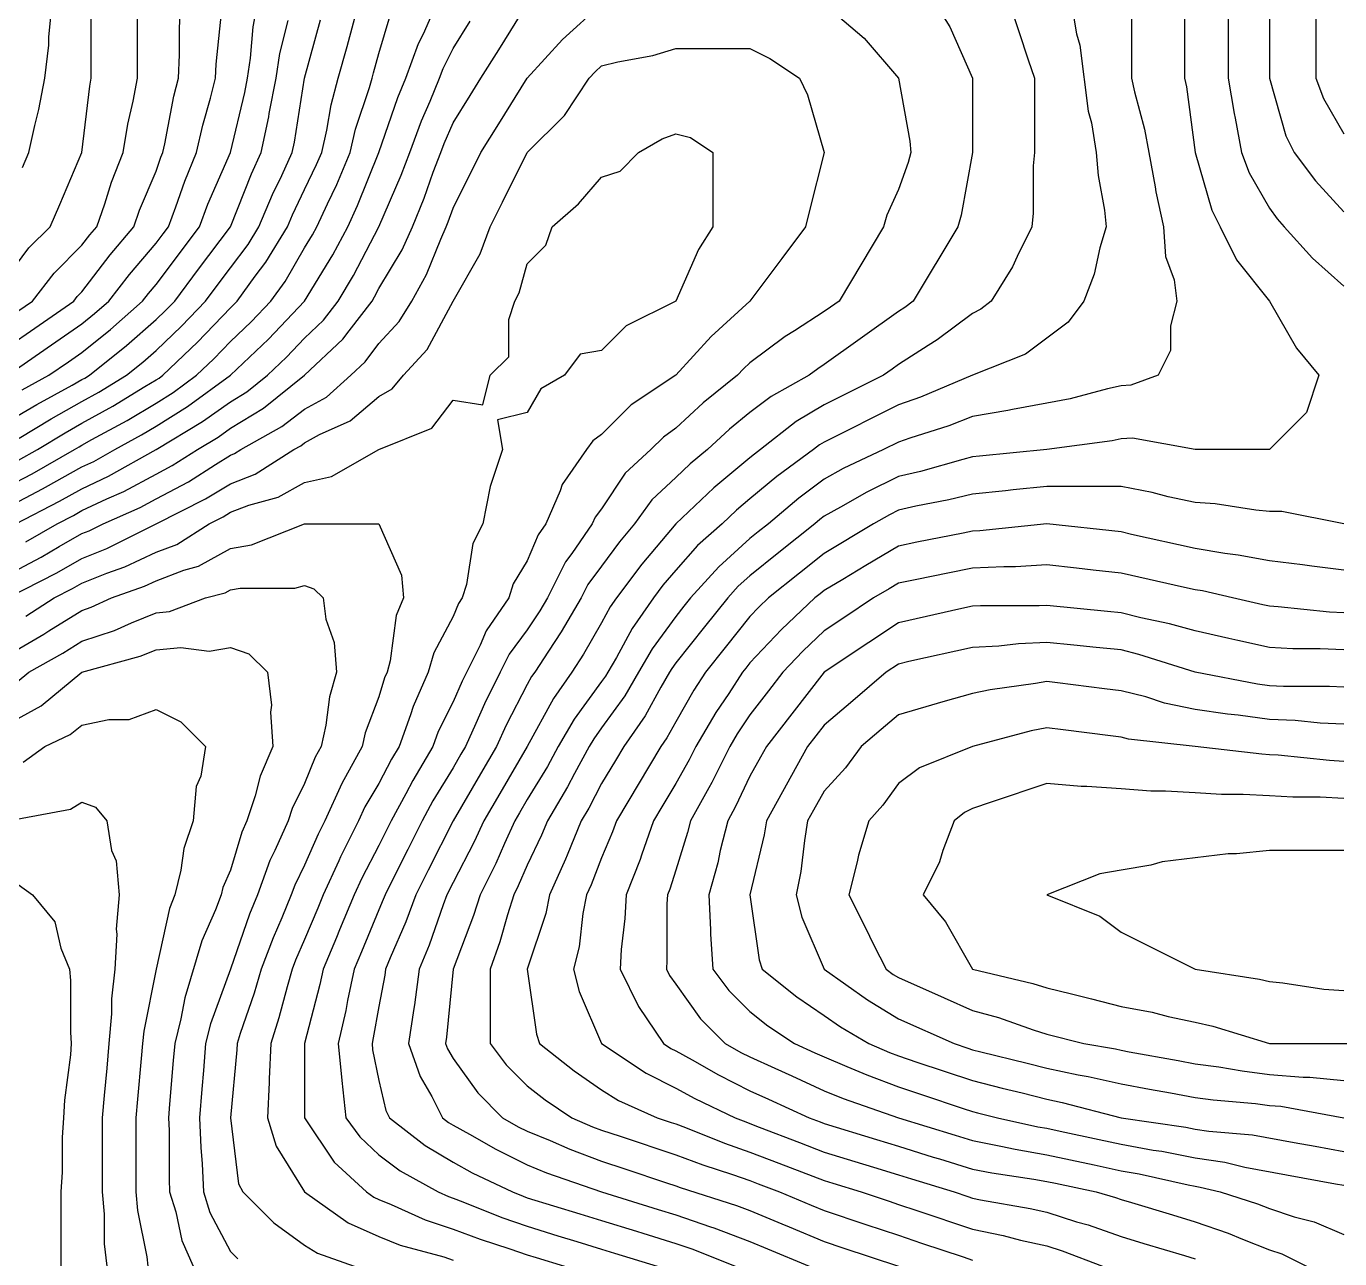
# Model space of a CAD drawing. Header units: inches. Extents: x 794995 to 811195, y 2485918 to 2508058.
# Drawn here: x 807723 to 808254, y 2499331 to 2499829 of the extents above; entities that cross this region are included whole.
import ezdxf

# ---------------------------------------------------------------- set-up
doc = ezdxf.new("R2010")
doc.units = ezdxf.units.IN
doc.header["$MEASUREMENT"] = 0
doc.layers.add('contour', color=7, linetype='Continuous')

msp = doc.modelspace()

# ---------------------------------------------------------------- linework, layer by layer
at = {"layer": 'contour'}
for points in [[(807715.16, 2499728.36), (807723.73, 2499739.79), (807732.3, 2499748.36), (807736.16, 2499757.36), (807745.16, 2499778.36), (807748.32, 2499805.2), (807748.91, 2499808.36), (807748.91, 2499838.36)], [(807715.16, 2499699.9), (807726.07, 2499707.45), (807741.83, 2499718.36), (807743.28, 2499720.24), (807745.16, 2499722.11), (807756.51, 2499737.01), (807766.16, 2499748.36), (807768.49, 2499755.03), (807775.16, 2499770.86), (807777.09, 2499776.43), (807777.89, 2499778.36), (807778.69, 2499781.89), (807782.36, 2499801.16), (807784.16, 2499808.36), (807784.63, 2499817.84), (807784.63, 2499828.89), (807785.16, 2499838.36)], [(807715.16, 2499635.03), (807729.28, 2499642.48), (807730.44, 2499643.08), (807745.16, 2499651.3), (807749.96, 2499653.56), (807758.49, 2499658.36), (807769.28, 2499664.24), (807775.16, 2499667.74), (807787.85, 2499675.67), (807805.16, 2499688.36), (807820.53, 2499703), (807835.16, 2499718.36), (807846.51, 2499737.01), (807852.66, 2499748.36), (807856.59, 2499756.93), (807865.16, 2499778.36), (807872.9, 2499800.62), (807876.07, 2499808.36), (807881.16, 2499822.36), (807883.16, 2499826.36), (807888.49, 2499838.36)], [(807715.16, 2499607.74), (807728.63, 2499614.89), (807735.93, 2499619.13), (807745.16, 2499624.36), (807748.02, 2499625.5), (807753.73, 2499628.36), (807768.64, 2499634.88), (807775.16, 2499638.36), (807788.2, 2499645.32), (807799.16, 2499652.36), (807805.16, 2499656.05), (807806.83, 2499656.7), (807809.45, 2499658.36), (807825.93, 2499667.59), (807835.16, 2499674.72), (807843.98, 2499679.54), (807853.91, 2499688.36), (807859.7, 2499693.82), (807865.16, 2499701.22), (807873.44, 2499710.09), (807878.49, 2499718.36), (807884.45, 2499729.08), (807890.16, 2499743.36), (807892.43, 2499748.36), (807893.22, 2499750.3), (807895.16, 2499755.86), (807906.41, 2499778.36), (807913.62, 2499789.9), (807925.16, 2499808.36), (807939.44, 2499824.08), (807955.16, 2499838.36)], [(807719.25, 2499714.27), (807725.16, 2499718.36), (807733.91, 2499729.61), (807745.16, 2499740.86), (807748.4, 2499745.12), (807751.16, 2499748.36), (807754.39, 2499757.59), (807757.16, 2499766.36), (807761.83, 2499778.36), (807763.73, 2499789.79), (807765.93, 2499799.13), (807767.66, 2499808.36), (807767.66, 2499838.36)], [(807719.52, 2499654), (807727.16, 2499658.36), (807738.37, 2499665.15), (807745.16, 2499668.95), (807757.61, 2499675.91), (807770.54, 2499683.75), (807775.16, 2499686.49), (807776.31, 2499687.21), (807777.89, 2499688.36), (807791.83, 2499701.7), (807805.16, 2499715.63), (807806.55, 2499716.97), (807807.89, 2499718.36), (807815.16, 2499728.36), (807819.44, 2499734.08), (807828.24, 2499748.36), (807830.29, 2499753.23), (807835.16, 2499763.36), (807840.02, 2499773.5), (807842.08, 2499778.36), (807844.16, 2499787.36), (807845.87, 2499797.65), (807848.79, 2499808.36), (807852.3, 2499821.22), (807856.98, 2499838.36)], [(807721.04, 2499682.48), (807731.83, 2499688.36), (807739.7, 2499693.82), (807745.16, 2499697.59), (807756.65, 2499706.87), (807769.7, 2499718.36), (807772.08, 2499721.44), (807775.16, 2499725.03), (807792.66, 2499748.36), (807796.07, 2499757.45), (807805.16, 2499778.36), (807810.97, 2499802.56), (807812.08, 2499808.36), (807813.34, 2499816.54), (807814.39, 2499829.13), (807816.07, 2499838.36)], [(807721.16, 2499772.36), (807723.73, 2499778.36), (807726.07, 2499789.27), (807727.79, 2499795.73), (807730.16, 2499808.36), (807731.83, 2499821.7), (807731.83, 2499825.03), (807733.16, 2499838.36)], [(807722.51, 2499621.01), (807735.16, 2499628.36), (807741.76, 2499631.76), (807745.16, 2499633.66), (807755.16, 2499638.36), (807762.12, 2499641.4), (807775.16, 2499648.36), (807781.68, 2499651.84), (807791.83, 2499658.36), (807800.16, 2499663.36), (807805.16, 2499666.93), (807818.49, 2499675.03), (807835.16, 2499688.36), (807850.61, 2499702.91), (807853.16, 2499706.36), (807862.43, 2499718.36), (807863.45, 2499720.08), (807865.16, 2499723.36), (807874.53, 2499738.99), (807878.79, 2499748.36), (807883.55, 2499759.97), (807887.16, 2499770.36), (807890.16, 2499778.36), (807891.52, 2499782), (807895.16, 2499790.36), (807902.08, 2499801.44), (807906.41, 2499808.36), (807913.62, 2499819.9), (807925.16, 2499838.36)], [(808045.16, 2499838.36), (808061.31, 2499824.51), (808075.16, 2499808.36), (808079.77, 2499782.98), (808080.16, 2499778.36), (808079.16, 2499774.36), (808075.16, 2499763.36), (808070.54, 2499752.98), (808069.16, 2499748.36), (808051.16, 2499718.36), (808047.66, 2499715.86), (808045.16, 2499714.08), (808033.16, 2499706.36), (808029.44, 2499704.08), (808015.16, 2499693.36), (808012.55, 2499690.97), (808010.16, 2499688.36), (807996.27, 2499677.25), (807985.16, 2499666.93), (807980.16, 2499663.36), (807975.16, 2499658.36), (807964.76, 2499648.76), (807955.16, 2499634.36), (807952.55, 2499630.97), (807951.41, 2499628.36), (807943.16, 2499616.36), (807940.61, 2499612.91), (807933.34, 2499598.36), (807930.3, 2499593.22), (807925.16, 2499585.5), (807917.89, 2499575.63), (807914.25, 2499568.36), (807907.89, 2499555.63), (807904.39, 2499547.59), (807900.16, 2499538.36), (807898.32, 2499535.2), (807895.16, 2499529.79), (807887.05, 2499516.47), (807882.66, 2499508.36), (807876.83, 2499496.69), (807870.16, 2499483.36), (807867.66, 2499478.36), (807866.98, 2499476.54), (807865.16, 2499472.36), (807858.1, 2499455.42), (807855.16, 2499448.36), (807852.53, 2499435.73), (807851.83, 2499431.7), (807848.79, 2499418.36), (807850.16, 2499403.36), (807851.83, 2499388.36), (807857.42, 2499380.62), (807865.16, 2499373.36), (807873.73, 2499366.93), (807889.16, 2499358.36), (807893.28, 2499356.49), (807895.16, 2499355.86), (807899.16, 2499354.36), (807914.87, 2499348.08), (807925.16, 2499344.51), (807937.51, 2499340.71), (807945.16, 2499338.36), (807955.16, 2499335.28), (807960.45, 2499333.66), (807977.66, 2499328.36)], [(808090.16, 2499838.36), (808095.93, 2499829.13), (808105.16, 2499808.36), (808105.16, 2499778.36), (808100.54, 2499752.98), (808099.16, 2499748.36), (808081.16, 2499718.36), (808077.77, 2499715.75), (808075.16, 2499714.08), (808045.16, 2499692.65), (808042.55, 2499690.97), (808039.16, 2499688.36), (808023.73, 2499679.79), (808015.16, 2499673.36), (808006.88, 2499666.64), (807998.02, 2499658.36), (807990.97, 2499652.56), (807985.16, 2499647.11), (807975.48, 2499638.04), (807968.49, 2499628.36), (807962.43, 2499621.09), (807955.16, 2499611.22), (807949.7, 2499603.82), (807946.98, 2499598.36), (807938.87, 2499584.65), (807933.73, 2499576.93), (807928.16, 2499568.36), (807926.92, 2499566.6), (807925.16, 2499563.36), (807916.59, 2499546.93), (807912.66, 2499538.36), (807906.21, 2499527.31), (807895.16, 2499508.36), (807885.16, 2499488.36), (807880.16, 2499478.36), (807876.07, 2499467.45), (807869.77, 2499452.98), (807867.89, 2499448.36), (807867.56, 2499445.96), (807865.16, 2499433.36), (807862.94, 2499420.58), (807862.43, 2499418.36), (807862.66, 2499415.86), (807865.16, 2499403.36), (807868.02, 2499391.22), (807869.45, 2499388.36), (807883.91, 2499377.11), (807895.16, 2499370.36), (807902.9, 2499366.1), (807919.16, 2499358.36), (807923.45, 2499356.65), (807925.16, 2499356.05), (807946.34, 2499349.54), (807955.16, 2499346.82), (807969.28, 2499342.48), (807971.83, 2499341.7), (807985.16, 2499337.59), (807992.02, 2499335.22), (808009.16, 2499328.36)], [(808120.16, 2499838.36), (808127.66, 2499815.86), (808130.16, 2499808.36), (808130.16, 2499778.36), (808129.7, 2499772.91), (808129.7, 2499753.82), (808129.16, 2499748.36), (808123.16, 2499736.36), (808121.31, 2499732.21), (808112.66, 2499718.36), (808108.49, 2499715.03), (808105.16, 2499713.36), (808090.87, 2499702.65), (808087.16, 2499700.36), (808075.16, 2499692.65), (808072.66, 2499690.86), (808069.16, 2499688.36), (808045.16, 2499676.36), (808033.91, 2499669.61), (808019.45, 2499658.36), (808016.98, 2499656.54), (808015.16, 2499655.03), (808000.61, 2499642.91), (807985.16, 2499628.36), (807971.44, 2499612.08), (807961.16, 2499598.36), (807958.69, 2499594.83), (807955.16, 2499588.36), (807947.89, 2499575.63), (807943.16, 2499568.36), (807935.75, 2499557.77), (807925.16, 2499538.36), (807914.11, 2499519.41), (807907.66, 2499508.36), (807903.73, 2499499.79), (807895.16, 2499483.36), (807892.66, 2499478.36), (807891.16, 2499474.36), (807885.48, 2499458.04), (807881.52, 2499448.36), (807879.56, 2499433.96), (807879.28, 2499432.48), (807877.16, 2499418.36), (807881.83, 2499405.03), (807886.59, 2499396.93), (807890.87, 2499388.36), (807893.28, 2499386.49), (807895.16, 2499385.36), (807901.83, 2499381.69), (807912.43, 2499375.63), (807925.16, 2499369.27), (807932.9, 2499366.1), (807955.16, 2499358.36), (807978.1, 2499351.3), (807985.16, 2499349.13), (807999.28, 2499344.24), (808000.61, 2499343.82), (808015.16, 2499338.36), (808022.22, 2499335.42), (808039.16, 2499328.36)], [(808145.16, 2499838.36), (808147.16, 2499826.36), (808148.49, 2499821.7), (808151.83, 2499795.03), (808153.16, 2499790.36), (808155.16, 2499778.36), (808155.93, 2499769.13), (808158.49, 2499755.03), (808159.16, 2499748.36), (808156.59, 2499739.79), (808154.25, 2499729.27), (808150.16, 2499718.36), (808143.73, 2499709.79), (808135.16, 2499703.36), (808126.59, 2499696.93), (808105.16, 2499688.36), (808084.05, 2499679.47), (808075.16, 2499676.36), (808045.16, 2499661.36), (808043.28, 2499660.24), (808040.87, 2499658.36), (808026.07, 2499647.45), (808015.16, 2499638.36), (808009.7, 2499633.82), (808003.91, 2499628.36), (807993.98, 2499619.54), (807985.16, 2499609.61), (807980.02, 2499603.5), (807976.16, 2499598.36), (807967.51, 2499586.01), (807961.16, 2499574.36), (807957.66, 2499568.36), (807956.74, 2499566.78), (807955.16, 2499564.61), (807944.11, 2499549.41), (807937.66, 2499538.36), (807933.27, 2499530.25), (807925.16, 2499516.93), (807922, 2499511.52), (807920.16, 2499508.36), (807915.93, 2499499.13), (807912.43, 2499491.09), (807906.07, 2499478.36), (807903.44, 2499470.09), (807895.16, 2499448.36), (807892.55, 2499420.97), (807892.16, 2499418.36), (807892.94, 2499416.14), (807895.16, 2499412.36), (807905.16, 2499398.36), (807915.16, 2499388.36), (807921.52, 2499384.72), (807925.16, 2499382.91), (807934.39, 2499379.13), (807942.43, 2499375.63), (807955.16, 2499370.86), (807964.53, 2499367.74), (807981.41, 2499362.11), (807985.16, 2499360.86), (807986.98, 2499360.18), (808009.7, 2499352.91), (808015.16, 2499350.86), (808028.02, 2499345.5), (808031.04, 2499344.24), (808045.16, 2499338.36), (808052.66, 2499335.86), (808075.16, 2499328.36)], [(808169.45, 2499838.36), (808169.45, 2499808.36), (808170.61, 2499802.91), (808174.63, 2499787.84), (808176.41, 2499778.36), (808179.01, 2499764.51), (808179.28, 2499762.48), (808182.3, 2499748.36), (808183.16, 2499736.36), (808186.59, 2499726.93), (808187.66, 2499718.36), (808185.16, 2499708.36), (808185.16, 2499698.36), (808180.16, 2499688.36), (808169.16, 2499684.36), (808165.16, 2499684.08), (808159.7, 2499682.91), (808144.63, 2499678.89), (808135.16, 2499677.11), (808121.31, 2499674.51), (808119.44, 2499674.08), (808105.16, 2499671.7), (808095.56, 2499667.96), (808079.77, 2499662.98), (808075.16, 2499661.36), (808069.16, 2499658.36), (808052.9, 2499650.62), (808045.16, 2499646.36), (808034.87, 2499638.65), (808022.66, 2499628.36), (808018.49, 2499625.03), (808015.16, 2499622.36), (808002.53, 2499610.99), (807991.16, 2499598.36), (807988.49, 2499595.03), (807985.16, 2499590.86), (807975.69, 2499577.84), (807970.16, 2499568.36), (807964.63, 2499558.89), (807955.16, 2499545.86), (807952, 2499541.52), (807950.16, 2499538.36), (807944.25, 2499527.45), (807941.44, 2499522.08), (807933.34, 2499508.36), (807930.97, 2499502.56), (807925.16, 2499490.36), (807921.52, 2499482), (807919.7, 2499478.36), (807917.16, 2499470.36), (807914.05, 2499459.47), (807910.16, 2499448.36), (807910.16, 2499418.36), (807916.59, 2499409.79), (807925.16, 2499401.22), (807932.36, 2499395.56), (807943.16, 2499388.36), (807951.52, 2499384.72), (807955.16, 2499383.36), (807962.66, 2499380.86), (807985.16, 2499373.36), (807996.07, 2499369.27), (808008.1, 2499365.42), (808015.16, 2499362.98), (808018.49, 2499361.69), (808027.16, 2499358.36), (808039.87, 2499353.07), (808045.16, 2499350.86), (808062.03, 2499345.24), (808075.16, 2499340.86), (808084.53, 2499337.74), (808101.41, 2499332.11), (808105.16, 2499330.86)], [(808190.87, 2499838.36), (808190.87, 2499808.36), (808191.63, 2499804.83), (808195.16, 2499778.36), (808201.83, 2499755.03), (808205.16, 2499748.36), (808211.83, 2499735.03), (808225.16, 2499718.36), (808236.07, 2499699.27), (808245.16, 2499688.36), (808240.16, 2499673.36), (808225.16, 2499658.36), (808195.16, 2499658.36), (808169.77, 2499662.98), (808165.16, 2499662.65), (808161.63, 2499661.89), (808135.16, 2499658.36), (808107.89, 2499655.63), (808105.16, 2499655.36), (808101.16, 2499654.36), (808084.05, 2499649.47), (808075.16, 2499647.45), (808062.43, 2499641.09), (808051.83, 2499635.03), (808045.16, 2499631.36), (808043.45, 2499630.08), (808041.41, 2499628.36), (808026.83, 2499616.69), (808015.16, 2499607.36), (808010.42, 2499603.1), (808006.16, 2499598.36), (807996.83, 2499586.69), (807985.16, 2499572.11), (807983.58, 2499569.94), (807982.66, 2499568.36), (807979.16, 2499562.36), (807972.81, 2499550.71), (807964.16, 2499538.36), (807960.78, 2499532.74), (807955.16, 2499523.36), (807950.02, 2499513.5), (807946.98, 2499508.36), (807941.31, 2499494.51), (807940.68, 2499492.84), (807934.16, 2499478.36), (807932.66, 2499470.86), (807925.16, 2499448.36), (807928.91, 2499422.11), (807930.16, 2499418.36), (807944.05, 2499407.25), (807955.16, 2499399.61), (807962.08, 2499395.28), (807977.66, 2499388.36), (807983.28, 2499386.49), (807985.16, 2499385.86), (807989.16, 2499384.36), (808004.87, 2499378.08), (808015.16, 2499374.51), (808026.83, 2499370.03), (808045.16, 2499362.98), (808048.69, 2499361.89), (808060.16, 2499358.36), (808071.41, 2499354.61), (808075.16, 2499353.36), (808082.66, 2499350.86), (808105.16, 2499343.36), (808117.57, 2499340.77), (808124.57, 2499338.95), (808135.16, 2499336.54), (808141.37, 2499334.57), (808157.66, 2499328.36)], [(808208.49, 2499838.36), (808208.49, 2499808.36), (808210.87, 2499794.08), (808211.31, 2499792.21), (808213.91, 2499778.36), (808216.98, 2499770.18), (808225.16, 2499755.86), (808228.32, 2499751.52), (808231.16, 2499748.36), (808242.53, 2499735.73), (808255.16, 2499724.36)], [(808225.16, 2499838.36), (808225.16, 2499808.36), (808231.83, 2499785.03), (808235.16, 2499778.36), (808243.73, 2499766.93), (808255.16, 2499754.36)], [(808243.91, 2499838.36), (808243.91, 2499808.36), (808246.98, 2499800.18), (808255.16, 2499785.86)], [(807715.16, 2499688.36), (807732.89, 2499700.63), (807745.16, 2499709.13), (807750.27, 2499713.25), (807756.07, 2499718.36), (807764.39, 2499729.13), (807775.16, 2499741.69), (807778.02, 2499745.5), (807780.16, 2499748.36), (807783.16, 2499756.36), (807786.77, 2499766.75), (807791.52, 2499778.36), (807794.05, 2499789.47), (807797.16, 2499800.36), (807799.16, 2499808.36), (807799.44, 2499814.08), (807801.63, 2499834.83)], [(807715.16, 2499643.36), (807724.98, 2499648.54), (807742.16, 2499658.36), (807744.03, 2499659.49), (807745.16, 2499660.13), (807749.16, 2499662.36), (807763.39, 2499670.13), (807775.16, 2499677.11), (807782.08, 2499681.44), (807791.52, 2499688.36), (807798.49, 2499695.03), (807805.16, 2499702), (807813.53, 2499709.99), (807821.52, 2499718.36), (807827.26, 2499726.26), (807835.16, 2499739.79), (807838.4, 2499745.12), (807840.16, 2499748.36), (807844.39, 2499757.59), (807848.13, 2499765.39), (807853.62, 2499778.36), (807855.78, 2499787.74), (807861.41, 2499804.61), (807862.43, 2499808.36), (807863.02, 2499810.5), (807865.16, 2499818.36), (807869.77, 2499833.75)], [(807715.16, 2499669.61), (807726.92, 2499676.6), (807741.16, 2499684.36), (807745.16, 2499686.6), (807746.29, 2499687.23), (807748.16, 2499688.36), (807763.16, 2499700.36), (807775.16, 2499710.86), (807778.99, 2499714.53), (807782.66, 2499718.36), (807792.3, 2499731.22), (807805.16, 2499748.36), (807813.73, 2499769.79), (807817.66, 2499778.36), (807820.68, 2499792.84), (807820.87, 2499794.08), (807823.62, 2499808.36), (807825.16, 2499818.36), (807828.49, 2499831.69)], [(807718.49, 2499628.36), (807736.1, 2499637.42), (807745.16, 2499642.48), (807755.96, 2499647.56), (807775.16, 2499658.36), (807793.91, 2499669.61), (807805.16, 2499677.65), (807811.83, 2499681.69), (807820.16, 2499688.36), (807827.84, 2499695.68), (807835.16, 2499703.36), (807842.85, 2499710.67), (807848.79, 2499718.36), (807854.87, 2499728.65), (807865.16, 2499748.36), (807874.25, 2499769.27), (807877.66, 2499778.36), (807882.43, 2499791.09), (807885.93, 2499799.13), (807889.7, 2499808.36), (807891.16, 2499812.36), (807895.16, 2499820.36), (807902.08, 2499831.44)], [(807719.77, 2499662.98), (807732.71, 2499670.81), (807745.16, 2499677.77), (807751.95, 2499681.57), (807763.16, 2499688.36), (807769.83, 2499693.69), (807775.16, 2499698.36), (807785.37, 2499708.15), (807795.16, 2499718.36), (807799.44, 2499724.08), (807805.16, 2499731.7), (807812.3, 2499741.22), (807816.7, 2499748.36), (807822.19, 2499761.33), (807825.93, 2499769.13), (807830.16, 2499778.36), (807831.02, 2499782.5), (807835.16, 2499808.36), (807841.59, 2499831.93)], [(807715.16, 2499598.36), (807734.95, 2499608.57), (807745.16, 2499614.36), (807755.16, 2499618.36), (807775.16, 2499628.36), (807795.16, 2499638.36), (807805.16, 2499644.51), (807815.16, 2499648.36), (807830.87, 2499658.36), (807833.62, 2499659.9), (807835.16, 2499661.09), (807841.16, 2499664.36), (807853.62, 2499669.9), (807865.16, 2499679.79), (807870.61, 2499682.91), (807875.16, 2499688.36), (807884.72, 2499698.8), (807895.16, 2499718.36), (807906.07, 2499737.45), (807910.16, 2499748.36), (807915.16, 2499758.36), (807925.16, 2499778.36), (807940.16, 2499793.36), (807950.16, 2499808.36), (807952.55, 2499810.97), (807955.16, 2499813.36), (807961.83, 2499815.03), (807975.93, 2499817.59), (807985.16, 2499820.36), (808015.16, 2499820.36), (808023.16, 2499816.36), (808035.16, 2499808.36), (808038.49, 2499801.69), (808045.16, 2499778.36), (808039.16, 2499754.36), (808037.66, 2499748.36), (808028.02, 2499735.5), (808015.16, 2499718.36), (807999.44, 2499704.08), (807985.16, 2499688.36), (807967.16, 2499676.36), (807955.16, 2499664.36), (807951.63, 2499661.89), (807949.16, 2499658.36), (807939.28, 2499644.24), (807938.49, 2499641.7), (807932.66, 2499628.36), (807929.6, 2499623.92), (807925.16, 2499613.36), (807919.44, 2499604.08), (807917.66, 2499598.36), (807908.49, 2499585.03), (807906.07, 2499579.27), (807898.8, 2499564.72), (807895.16, 2499556.36), (807889.16, 2499544.36), (807886.98, 2499538.36), (807878.87, 2499524.65), (807876.07, 2499519.27), (807870.16, 2499508.36), (807868.49, 2499505.03), (807865.16, 2499498.36), (807858.3, 2499485.22), (807855.16, 2499478.36), (807849.28, 2499464.24), (807848.02, 2499461.22), (807842.66, 2499448.36), (807841.37, 2499442.15), (807835.16, 2499418.36), (807835.16, 2499388.36), (807847.16, 2499370.36), (807860.16, 2499358.36), (807863.09, 2499356.29), (807865.16, 2499355.36), (807870.16, 2499353.36), (807883.91, 2499347.11), (807895.16, 2499343.36), (807906.07, 2499339.27), (807918.1, 2499335.42), (807925.16, 2499332.98), (807928.69, 2499331.89), (807940.16, 2499328.36)], [(807722.48, 2499591.04), (807733.91, 2499598.36), (807741.33, 2499602.19), (807745.16, 2499604.36), (807755.16, 2499608.36), (807762.53, 2499610.99), (807775.16, 2499616.82), (807783.49, 2499620.03), (807796.59, 2499628.36), (807802.3, 2499631.22), (807805.16, 2499632.98), (807812.66, 2499635.86), (807824.45, 2499639.08), (807835.16, 2499645.03), (807846.07, 2499647.45), (807865.16, 2499658.36), (807886.59, 2499666.93), (807895.16, 2499678.36), (807907.16, 2499676.36), (807910.16, 2499688.36), (807917.66, 2499695.86), (807917.66, 2499710.86), (807920.16, 2499718.36), (807921.83, 2499721.69), (807925.16, 2499733.36), (807932.66, 2499740.86), (807935.16, 2499748.36), (807945.93, 2499757.59), (807955.16, 2499768.36), (807962.66, 2499770.86), (807970.16, 2499778.36), (807979.7, 2499783.82), (807985.16, 2499785.86), (807991.16, 2499784.36), (808000.16, 2499778.36), (808000.16, 2499748.36), (807994.39, 2499739.13), (807985.16, 2499718.36), (807965.16, 2499708.36), (807955.16, 2499698.36), (807946.59, 2499696.93), (807940.16, 2499688.36), (807930.61, 2499682.91), (807925.16, 2499673.36), (807913.16, 2499670.36), (807915.16, 2499658.36), (807910.16, 2499643.36), (807907.16, 2499628.36), (807903.16, 2499620.36), (807900.61, 2499603.82), (807898.91, 2499598.36), (807897.38, 2499596.14), (807895.16, 2499590.86), (807887.33, 2499576.19), (807885.16, 2499568.36), (807879.01, 2499554.51), (807878.02, 2499551.22), (807873.34, 2499538.36), (807870.3, 2499533.22), (807865.16, 2499523.36), (807859.53, 2499513.99), (807856.98, 2499508.36), (807849.7, 2499493.82), (807849.01, 2499492.21), (807842.66, 2499478.36), (807840.45, 2499473.07), (807835.16, 2499460.36), (807831.52, 2499452), (807830.16, 2499448.36), (807828.1, 2499441.3), (807824.81, 2499428.71), (807821.52, 2499418.36), (807820.87, 2499404.08), (807820.87, 2499402.65), (807820.16, 2499388.36), (807823.62, 2499376.82), (807835.16, 2499358.36), (807852.74, 2499345.95), (807865.16, 2499340.36), (807873.73, 2499336.93), (807891.41, 2499332.11), (807895.16, 2499330.86)], [(808255.16, 2499628.36), (808230.16, 2499633.36), (808225.16, 2499633.36), (808219.7, 2499633.82), (808203.16, 2499636.36), (808195.16, 2499636.93), (808184.25, 2499639.27), (808177.79, 2499640.99), (808165.16, 2499643.36), (808135.16, 2499643.36), (808121.52, 2499642), (808118.49, 2499641.7), (808105.16, 2499640.36), (808095.56, 2499637.96), (808082.22, 2499635.42), (808075.16, 2499633.82), (808071.52, 2499632), (808065.16, 2499628.36), (808045.16, 2499616.36), (808035.16, 2499608.36), (808022.66, 2499598.36), (808018.8, 2499594.72), (808015.16, 2499590.86), (808005.16, 2499578.36), (807997.16, 2499568.36), (807992.43, 2499561.09), (807985.16, 2499548.36), (807981.63, 2499541.89), (807979.16, 2499538.36), (807961.16, 2499508.36), (807959.6, 2499503.92), (807955.16, 2499493.36), (807951.02, 2499482.5), (807949.16, 2499478.36), (807947.66, 2499470.86), (807946.16, 2499457.36), (807943.91, 2499448.36), (807946.16, 2499439.36), (807955.16, 2499418.36), (807973.16, 2499406.36), (807985.16, 2499400.36), (807992.9, 2499396.1), (808009.16, 2499388.36), (808013.45, 2499386.65), (808015.16, 2499386.05), (808018.91, 2499384.61), (808035.16, 2499378.36), (808045.16, 2499374.51), (808057.51, 2499370.71), (808065.16, 2499368.36), (808075.16, 2499365.28), (808080.45, 2499363.66), (808097.66, 2499358.36), (808103.28, 2499356.49), (808105.16, 2499355.86), (808108.32, 2499355.2), (808128.49, 2499351.69), (808135.16, 2499350.18), (808147.16, 2499346.36), (808151.83, 2499345.03), (808165.16, 2499340.36), (808174.39, 2499337.59), (808190.87, 2499332.65), (808195.16, 2499331.36)], [(807715.16, 2499575.28), (807729.79, 2499583.73), (807731.83, 2499585.03), (807745.16, 2499593.36), (807748.91, 2499594.61), (807757.16, 2499598.36), (807770.42, 2499603.1), (807775.16, 2499605.28), (807786.41, 2499609.61), (807792.3, 2499611.22), (807805.16, 2499618.36), (807813.73, 2499619.79), (807835.16, 2499628.36), (807865.16, 2499628.36), (807874.39, 2499607.59), (807875.16, 2499598.36), (807872.22, 2499591.3), (807869.77, 2499572.98), (807868.49, 2499568.36), (807867.47, 2499566.05), (807865.16, 2499558.36), (807859.7, 2499543.82), (807858.49, 2499538.36), (807850.16, 2499523.36), (807843.34, 2499508.36), (807840.61, 2499502.91), (807835.16, 2499490.36), (807831.16, 2499482.36), (807829.7, 2499478.36), (807825.93, 2499469.13), (807822.43, 2499461.09), (807817.66, 2499448.36), (807814.84, 2499438.68), (807809.16, 2499422.36), (807807.89, 2499418.36), (807807.77, 2499415.75), (807805.16, 2499388.36), (807808.49, 2499361.69), (807810.16, 2499358.36), (807822.66, 2499345.86), (807835.16, 2499336.93), (807840.38, 2499333.58), (807855.16, 2499328.36)], [(808255.16, 2499609.61), (808242.3, 2499611.22), (808238.49, 2499611.7), (808225.16, 2499613.36), (808212.53, 2499615.73), (808207.16, 2499616.36), (808195.16, 2499618.36), (808169.45, 2499624.08), (808165.16, 2499625.03), (808135.16, 2499628.36), (808108.02, 2499625.5), (808105.16, 2499625.36), (808101.41, 2499624.61), (808082.66, 2499620.86), (808075.16, 2499619.36), (808062.03, 2499611.49), (808052.66, 2499605.86), (808045.16, 2499601.36), (808043.49, 2499600.03), (808041.41, 2499598.36), (808027.89, 2499585.63), (808015.16, 2499572.11), (808013.49, 2499570.03), (808012.16, 2499568.36), (808006.59, 2499559.79), (808001.44, 2499552.08), (807993.34, 2499538.36), (807990.61, 2499532.91), (807985.16, 2499523.36), (807979.53, 2499513.99), (807976.16, 2499508.36), (807971.31, 2499494.51), (807970.76, 2499492.76), (807965.16, 2499478.36), (807964.63, 2499468.89), (807963.16, 2499456.36), (807962.66, 2499448.36), (807970.16, 2499433.36), (807980.16, 2499418.36), (807983.16, 2499416.36), (807985.16, 2499415.36), (807991.83, 2499411.69), (808002.43, 2499405.63), (808015.16, 2499399.27), (808022.66, 2499395.86), (808039.16, 2499388.36), (808043.49, 2499386.7), (808045.16, 2499386.05), (808066.34, 2499379.54), (808075.16, 2499376.82), (808089.28, 2499372.48), (808091.83, 2499371.7), (808105.16, 2499367.59), (808112.9, 2499366.1), (808129.94, 2499363.58), (808135.16, 2499362.65), (808138.69, 2499361.89), (808155.16, 2499358.36), (808162.94, 2499356.14), (808165.16, 2499355.36), (808169.45, 2499354.08), (808185.93, 2499349.13), (808195.16, 2499346.36), (808208.49, 2499341.7), (808214.25, 2499339.27), (808225.16, 2499335.03), (808230.16, 2499333.36), (808240.16, 2499328.36)], [(808255.16, 2499592.36), (808249.44, 2499592.65), (808228.69, 2499594.83), (808225.16, 2499595.03), (808222.43, 2499595.63), (808210.16, 2499598.36), (808198.02, 2499601.22), (808195.16, 2499601.69), (808190.87, 2499602.65), (808165.16, 2499608.36), (808153.91, 2499609.61), (808147.16, 2499610.36), (808135.16, 2499611.7), (808122.53, 2499610.99), (808117.79, 2499610.99), (808105.16, 2499610.36), (808095.16, 2499608.36), (808082.66, 2499605.86), (808075.16, 2499604.36), (808071.41, 2499602.11), (808065.16, 2499598.36), (808053.16, 2499590.36), (808045.16, 2499585.03), (808036.59, 2499576.93), (808028.49, 2499568.36), (808022.66, 2499560.86), (808015.16, 2499551.22), (808010.02, 2499543.5), (808006.98, 2499538.36), (807999.7, 2499523.82), (807998.49, 2499521.7), (807991.16, 2499508.36), (807989.96, 2499503.56), (807985.16, 2499488.36), (807982.76, 2499480.76), (807981.83, 2499478.36), (807981.63, 2499474.83), (807981.63, 2499451.89), (807981.41, 2499448.36), (807982.66, 2499445.86), (807985.16, 2499442.36), (807995.16, 2499428.36), (808005.16, 2499418.36), (808011.52, 2499414.72), (808015.16, 2499412.91), (808025.16, 2499408.36), (808032.03, 2499405.24), (808045.16, 2499399.27), (808052.9, 2499396.1), (808075.16, 2499388.36), (808098.1, 2499381.3), (808105.16, 2499379.13), (808116.59, 2499376.93), (808122.43, 2499375.63), (808135.16, 2499373.36), (808154.25, 2499369.27), (808165.16, 2499366.93), (808172.43, 2499365.63), (808192.3, 2499361.22), (808195.16, 2499360.67), (808197.16, 2499360.36), (808205.16, 2499358.36), (808220.36, 2499353.56), (808225.16, 2499351.69), (808235.16, 2499348.36), (808243.16, 2499346.36), (808255.16, 2499341.22)], [(807719.03, 2499564.49), (807723.73, 2499568.36), (807737.47, 2499576.05), (807745.16, 2499580.86), (807758.28, 2499585.24), (807765.16, 2499588.36), (807775.16, 2499592.36), (807780.61, 2499592.91), (807795.16, 2499598.36), (807803.02, 2499600.5), (807805.16, 2499601.69), (807809.16, 2499602.36), (807831.16, 2499602.36), (807835.16, 2499603.36), (807838.91, 2499602.11), (807842.66, 2499598.36), (807843.73, 2499589.79), (807847.16, 2499580.36), (807848.02, 2499568.36), (807845.16, 2499558.36), (807843.73, 2499546.93), (807841.83, 2499538.36), (807839.45, 2499534.08), (807835.16, 2499523.36), (807830.16, 2499513.36), (807828.49, 2499508.36), (807823.16, 2499496.36), (807821.16, 2499492.36), (807816.07, 2499478.36), (807812.9, 2499470.62), (807805.16, 2499448.36), (807797.16, 2499426.36), (807795.16, 2499418.36), (807794.25, 2499407.45), (807793.62, 2499399.9), (807792.66, 2499388.36), (807793.16, 2499376.36), (807793.73, 2499369.79), (807794.25, 2499358.36), (807796.88, 2499350.09), (807805.16, 2499334.36), (807808.16, 2499331.36)], [(808255.16, 2499577.36), (808245.69, 2499577.84), (808234.63, 2499577.84), (808225.16, 2499578.36), (808212.3, 2499581.22), (808208.79, 2499582), (808195.16, 2499585.03), (808184.72, 2499587.93), (808173.16, 2499590.36), (808165.16, 2499592.36), (808159.7, 2499592.91), (808135.16, 2499595.36), (808132, 2499595.2), (808108.32, 2499595.2), (808105.16, 2499595.03), (808100.87, 2499594.08), (808075.16, 2499588.36), (808063.16, 2499580.36), (808045.16, 2499568.36), (808032.03, 2499551.49), (808021.83, 2499538.36), (808019.45, 2499534.08), (808015.16, 2499526.36), (808009.35, 2499514.17), (808006.16, 2499508.36), (808003.16, 2499496.36), (808002.12, 2499491.4), (807998.49, 2499478.36), (807999.28, 2499464.24), (807999.28, 2499462.48), (808000.16, 2499448.36), (808006.59, 2499439.79), (808015.16, 2499431.22), (808022.36, 2499425.56), (808033.16, 2499418.36), (808041.41, 2499414.61), (808045.16, 2499412.91), (808054.39, 2499409.13), (808062.43, 2499405.63), (808075.16, 2499400.86), (808084.53, 2499397.74), (808101.41, 2499392.11), (808105.16, 2499390.86), (808107.16, 2499390.36), (808115.16, 2499388.36), (808131.52, 2499384.72), (808135.16, 2499384.08), (808140.61, 2499382.91), (808156.34, 2499379.54), (808165.16, 2499377.65), (808178.2, 2499375.32), (808181.61, 2499374.81), (808195.16, 2499372.21), (808207.16, 2499370.36), (808215.16, 2499368.36), (808232.08, 2499365.28), (808251.83, 2499361.69), (808255.16, 2499361.09)], [(807715.16, 2499547.36), (807728.71, 2499554.81), (807745.16, 2499568.36), (807768.73, 2499574.79), (807775.16, 2499577.36), (807785.16, 2499578.36), (807796.59, 2499576.93), (807805.16, 2499578.36), (807812.66, 2499575.86), (807820.16, 2499568.36), (807821.83, 2499555.03), (807821.31, 2499552.21), (807822.3, 2499538.36), (807817.16, 2499526.36), (807815.16, 2499518.36), (807811.83, 2499508.36), (807809.77, 2499503.75), (807805.16, 2499488.36), (807802.16, 2499481.36), (807801.41, 2499478.36), (807799.16, 2499472.36), (807793.62, 2499459.9), (807786.7, 2499436.82), (807785.16, 2499428.36), (807782.66, 2499418.36), (807782.08, 2499411.44), (807780.61, 2499393.82), (807780.16, 2499388.36), (807780.38, 2499383.14), (807780.38, 2499363.58), (807780.61, 2499358.36), (807783.16, 2499350.36), (807785.59, 2499338.8), (807790.16, 2499328.36)], [(808255.16, 2499562.36), (808249.44, 2499562.65), (808230.87, 2499562.65), (808225.16, 2499562.91), (808220.36, 2499563.56), (808195.16, 2499568.36), (808172.36, 2499575.56), (808165.16, 2499577.36), (808155.16, 2499578.36), (808146.07, 2499579.27), (808135.16, 2499580.36), (808123.73, 2499579.79), (808115.75, 2499578.95), (808105.16, 2499578.36), (808079.45, 2499572.65), (808075.16, 2499571.69), (808070.16, 2499568.36), (808056.7, 2499556.82), (808045.16, 2499546.93), (808038.49, 2499538.36), (808021.83, 2499508.36), (808020.87, 2499502.65), (808015.16, 2499478.36), (808018.91, 2499452.11), (808020.16, 2499448.36), (808034.05, 2499437.25), (808045.16, 2499429.61), (808051.83, 2499425.03), (808063.16, 2499418.36), (808071.52, 2499414.72), (808075.16, 2499413.36), (808082.66, 2499410.86), (808105.16, 2499403.36), (808117.16, 2499400.36), (808125.16, 2499398.36), (808135.16, 2499395.86), (808141.37, 2499394.57), (808165.16, 2499388.36), (808191.29, 2499384.49), (808195.16, 2499383.75), (808200.61, 2499382.91), (808218.24, 2499381.44), (808235.16, 2499378.36), (808243.62, 2499376.82), (808255.16, 2499374.72)], [(808255.16, 2499547.36), (808245.69, 2499547.84), (808235.59, 2499548.8), (808225.16, 2499549.27), (808212.53, 2499550.99), (808208.2, 2499551.4), (808195.16, 2499553.36), (808182.66, 2499555.86), (808175.16, 2499558.36), (808165.16, 2499560.86), (808158.49, 2499561.69), (808139.45, 2499564.08), (808135.16, 2499564.61), (808130.54, 2499563.75), (808112.22, 2499561.3), (808105.16, 2499559.79), (808093.16, 2499556.36), (808088.49, 2499555.03), (808075.16, 2499551.22), (808068.24, 2499545.28), (808060.16, 2499538.36), (808053.73, 2499529.79), (808045.16, 2499520.36), (808040.87, 2499512.65), (808038.49, 2499508.36), (808037.16, 2499500.36), (808035.69, 2499487.84), (808033.91, 2499478.36), (808036.16, 2499469.36), (808045.16, 2499448.36), (808062.74, 2499435.95), (808075.16, 2499428.36), (808097.66, 2499418.36), (808103.28, 2499416.49), (808105.16, 2499415.86), (808108.49, 2499415.03), (808127.16, 2499410.36), (808135.16, 2499408.36), (808147.79, 2499405.73), (808151.83, 2499405.03), (808165.16, 2499402), (808176.7, 2499399.9), (808185.16, 2499398.36), (808195.16, 2499396.54), (808202.36, 2499395.56), (808219.44, 2499394.08), (808225.16, 2499393.36), (808229.77, 2499392.98), (808255.16, 2499388.36)], [(807721.47, 2499532.05), (807730.16, 2499538.36), (807740.36, 2499543.16), (807745.16, 2499546.93), (807756.07, 2499549.27), (807764.25, 2499549.27), (807775.16, 2499553.36), (807785.16, 2499548.36), (807795.16, 2499538.36), (807793.16, 2499526.36), (807791.31, 2499522.21), (807790.16, 2499508.36), (807786.41, 2499497.11), (807785.16, 2499488.36), (807782.66, 2499478.36), (807780.61, 2499472.91), (807775.16, 2499448.36), (807770.16, 2499423.36), (807769.7, 2499418.36), (807769.16, 2499412.36), (807767.66, 2499395.86), (807766.98, 2499388.36), (807766.98, 2499358.36), (807767.66, 2499350.86), (807771.41, 2499332.11), (807771.83, 2499328.36)], [(808255.16, 2499532.36), (808249.44, 2499532.65), (808228.69, 2499534.83), (808225.16, 2499535.03), (808222, 2499535.2), (808195.16, 2499538.36), (808168.16, 2499541.36), (808165.16, 2499542.11), (808160.87, 2499542.65), (808141.83, 2499545.03), (808135.16, 2499545.86), (808128.84, 2499544.68), (808105.16, 2499538.36), (808083.73, 2499529.79), (808075.16, 2499523.36), (808068.84, 2499514.68), (808063.16, 2499508.36), (808059.01, 2499494.51), (808058.49, 2499491.7), (808055.16, 2499478.36), (808061.83, 2499465.03), (808065.16, 2499458.36), (808070.16, 2499448.36), (808073.09, 2499446.29), (808075.16, 2499445.03), (808093.62, 2499436.82), (808105.16, 2499431.7), (808115.59, 2499428.8), (808129.7, 2499423.82), (808135.16, 2499422.11), (808150.16, 2499418.36), (808162.94, 2499416.14), (808165.16, 2499415.63), (808168.49, 2499415.03), (808188.24, 2499411.44), (808195.16, 2499410.18), (808204.63, 2499408.89), (808214.05, 2499407.25), (808225.16, 2499405.86), (808238.79, 2499404.72), (808241.52, 2499404.72), (808255.16, 2499403.36)], [(808255.16, 2499517.36), (808245.69, 2499517.84), (808234.63, 2499517.84), (808225.16, 2499518.36), (808214.57, 2499518.95), (808205.75, 2499518.95), (808195.16, 2499519.61), (808183.16, 2499520.36), (808177.16, 2499520.36), (808165.16, 2499521.22), (808151.31, 2499522.21), (808149.01, 2499522.21), (808135.16, 2499523.36), (808112.66, 2499515.86), (808105.16, 2499513.36), (808101.83, 2499511.69), (808097.66, 2499508.36), (808093.16, 2499496.36), (808091.83, 2499491.7), (808085.16, 2499478.36), (808094.25, 2499467.45), (808105.16, 2499448.36), (808129.44, 2499442.65), (808135.16, 2499440.86), (808145.16, 2499438.36), (808153.16, 2499436.36), (808165.16, 2499433.36), (808177.79, 2499430.99), (808184.25, 2499429.27), (808195.16, 2499426.93), (808202.22, 2499425.42), (808225.16, 2499418.36), (808315.16, 2499418.36)], [(807715.16, 2499508.36), (807740.54, 2499512.98), (807745.16, 2499515.86), (807750.61, 2499513.82), (807755.16, 2499508.36), (807757.16, 2499496.36), (807759.01, 2499492.21), (807760.16, 2499478.36), (807759.01, 2499464.51), (807759.28, 2499462.48), (807758.49, 2499448.36), (807757.16, 2499436.36), (807757.16, 2499430.36), (807756.07, 2499418.36), (807755.16, 2499408.36), (807754.16, 2499397.36), (807753.34, 2499388.36), (807753.34, 2499358.36), (807754.16, 2499349.36), (807754.16, 2499337.36), (807755.16, 2499328.36)], [(808255.16, 2499496.36), (808225.16, 2499496.36), (808211.83, 2499495.03), (808208.49, 2499495.03), (808181.83, 2499491.7), (808177.16, 2499490.36), (808165.16, 2499488.36), (808156.59, 2499486.93), (808135.16, 2499478.36), (808156.59, 2499469.79), (808165.16, 2499463.36), (808195.16, 2499448.36), (808221.16, 2499444.36), (808225.16, 2499443.36), (808230.61, 2499442.91), (808247.16, 2499440.36), (808255.16, 2499439.79)], [(807719.45, 2499482.65), (807725.16, 2499478.36), (807734.25, 2499467.45), (807736.59, 2499456.93), (807740.16, 2499448.36), (807740.54, 2499443.75), (807740.54, 2499422.98), (807740.87, 2499418.36), (807740.54, 2499413.75), (807738.1, 2499395.42), (807737.66, 2499388.36), (807737.16, 2499380.36), (807737.16, 2499366.36), (807736.59, 2499358.36), (807736.59, 2499328.36)]]:
    msp.add_lwpolyline(points, dxfattribs=at)

doc.saveas('drawing.dxf')
